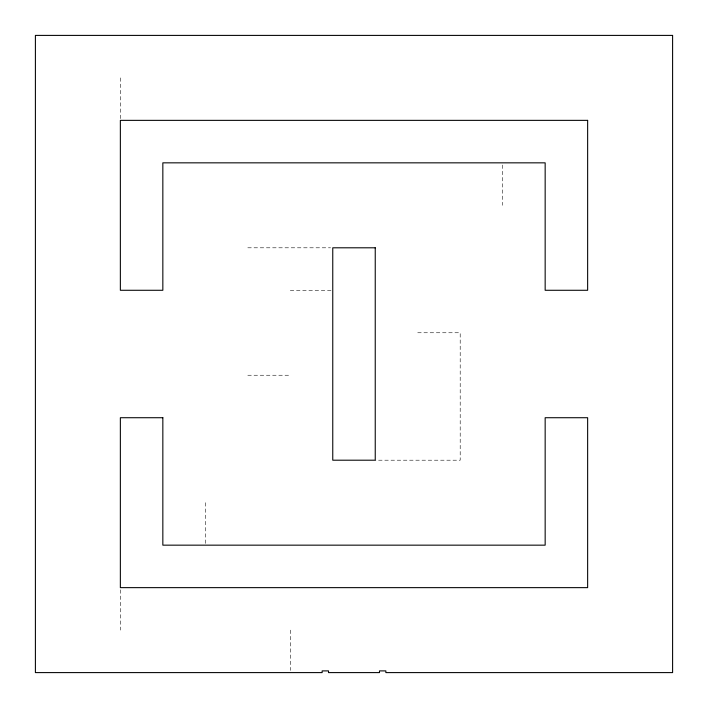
<?xml version="1.0" encoding="UTF-8"?>
<svg xmlns="http://www.w3.org/2000/svg" width="708" height="708" viewBox="0 0 708 708"><rect width="100%" height="100%" fill="white"/><g stroke="black" fill="none" stroke-linecap="round" stroke-linejoin="round"><path stroke-width="0.53" stroke-dasharray="3.54 2.66" d="M247.8 247.8L330.556 247.8M290.28 290.28L331.671 290.28M417.72 332.76L460.2 332.76L460.2 460.2L375.24 460.2M247.8 375.24L290.28 375.24M502.68 165.017L502.68 205.32M290.28 630.12L290.28 670.423M205.32 502.68L205.32 544.071M120.36 77.88L120.36 119.271M120.36 589.817L120.36 630.12"/><path stroke-width="1.06" d="M672.6 35.4L35.4 35.4L35.4 672.6L322.14 672.6L322.14 670.901L328.512 670.901L328.512 672.6L379.488 672.6L379.488 670.901L385.86 670.901L385.86 672.6L672.6 672.6L672.6 35.4M587.64 120.36L120.36 120.36L120.36 290.28L162.84 290.28L162.84 162.84L545.16 162.84L545.16 290.28L587.64 290.28L587.64 120.36M375.24 247.8L332.76 247.8L332.76 460.2L375.24 460.2L375.24 247.8M162.84 417.72L120.36 417.72L120.36 587.64L587.64 587.64L587.64 417.72L545.16 417.72L545.16 545.16L162.84 545.16L162.84 417.72"/></g></svg>
